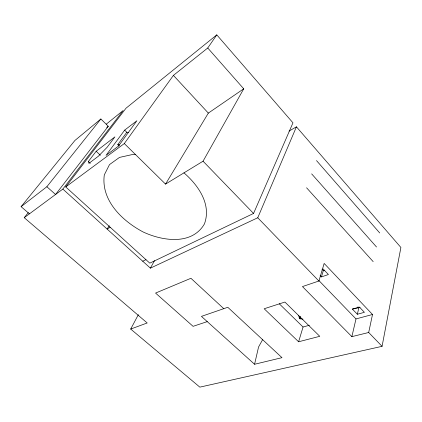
<?xml version="1.0" encoding="UTF-8"?>
<svg xmlns="http://www.w3.org/2000/svg" width="422" height="422" viewBox="0 0 422 422"><rect width="100%" height="100%" fill="white"/><g stroke="black" fill="none" stroke-linecap="round" stroke-linejoin="round"><path stroke-width="0.63" d="M300.364 318.826L300.591 316.416M138.342 314.685L130.693 329.054L199.833 387.138L382.068 346.33L400.9 247.477L296.429 126.827L289.007 131.11M368.691 332.494L372.505 314.49L324.159 263.439L318.905 281.015L302.453 286.57L351.869 336.64L368.691 332.494L382.068 346.33M254.571 364.265L201.436 316.379L227.796 307.285L281.986 357.666L254.571 364.265L258.559 346.995L262.574 339.742M351.869 336.64L355.994 318.932L318.963 280.614M357.35 314.258L352.37 309.078L359.423 307.074L364.413 312.312L357.35 314.258L358.848 307.807L357.951 306.868M320.119 275.519L321.453 276.906L323.336 270.576L324.486 270.175M298.607 341.773L319.765 336.308L284.919 302.057L264.172 308.762L298.607 341.773L303.059 327.013L309.384 325.257M302.949 319.122L299.483 318.726L300.031 316.959M130.693 329.054L147.204 322.978L24.228 217.683L62.846 189.082L150.396 268.144L257.752 217.768L296.429 126.827M253.564 213.437L292.968 122.834L216.792 34.862L126.02 108.206L65.737 186.941L149.799 263.154L253.564 213.437L203.056 161.204L243.726 88.81L207.751 47.987L216.792 34.862M150.396 268.144L154.526 260.643M65.737 186.941L124.316 143.559L165.54 184.097L208.341 113.101L243.726 88.81M109.256 225.749L107.104 229.051L110.179 227.236M124.316 143.559L173.416 75.39L207.751 47.987M119.094 145.922L117.775 144.63L126.806 132.265L128.736 132.687M124.654 130.129L106.043 155.37L118.387 146.186L136.892 120.745L124.654 130.129L126.806 132.265M88.372 161.52L96.174 151.261L114.905 136.87L107.151 147.273L98.321 156.267L88.926 163.351L88.372 161.52L90.282 163.319M62.846 189.082L123.161 110.511L106.307 124.131M21.1 206.664L74.931 140.457L100.874 118.978L108.275 126.268L55.551 194.484L46.868 186.724L21.1 206.664L29.419 213.838M24.228 217.683L28.295 212.567M46.868 186.724L100.874 118.978M106.734 127.497L108.275 126.268M165.54 184.097L203.056 161.204M142.742 261.234L145.949 259.667M321.453 276.906L328.416 274.527L323.062 268.909M207.244 321.617L193.081 326.333L155.56 293.074L190.929 278.283L223.776 308.672M360.019 307.474L352.37 309.078M355.994 318.932L372.505 314.49M135.43 154.489L133.479 154.304L119.489 157.411L109.493 164.606L104.297 174.919C100.832 200.519 122.375 220.991 143.116 231.963C162.27 240.951 191.82 245.609 204.417 223.966C211.696 204.369 198.256 185.184 183.955 172.862M117.775 144.63L119.59 145.036M96.174 151.261L100.367 155.275M279.258 303.777L303.059 327.013M257.752 217.768L318.905 281.015M322.012 269.194L323.336 270.576M173.416 75.39L208.341 113.101M306.578 187.779L373.185 261.645M311.663 173.88L376.514 246.991M316.516 160.603L379.71 232.955M298.649 315.297L299.483 318.726"/></g></svg>
